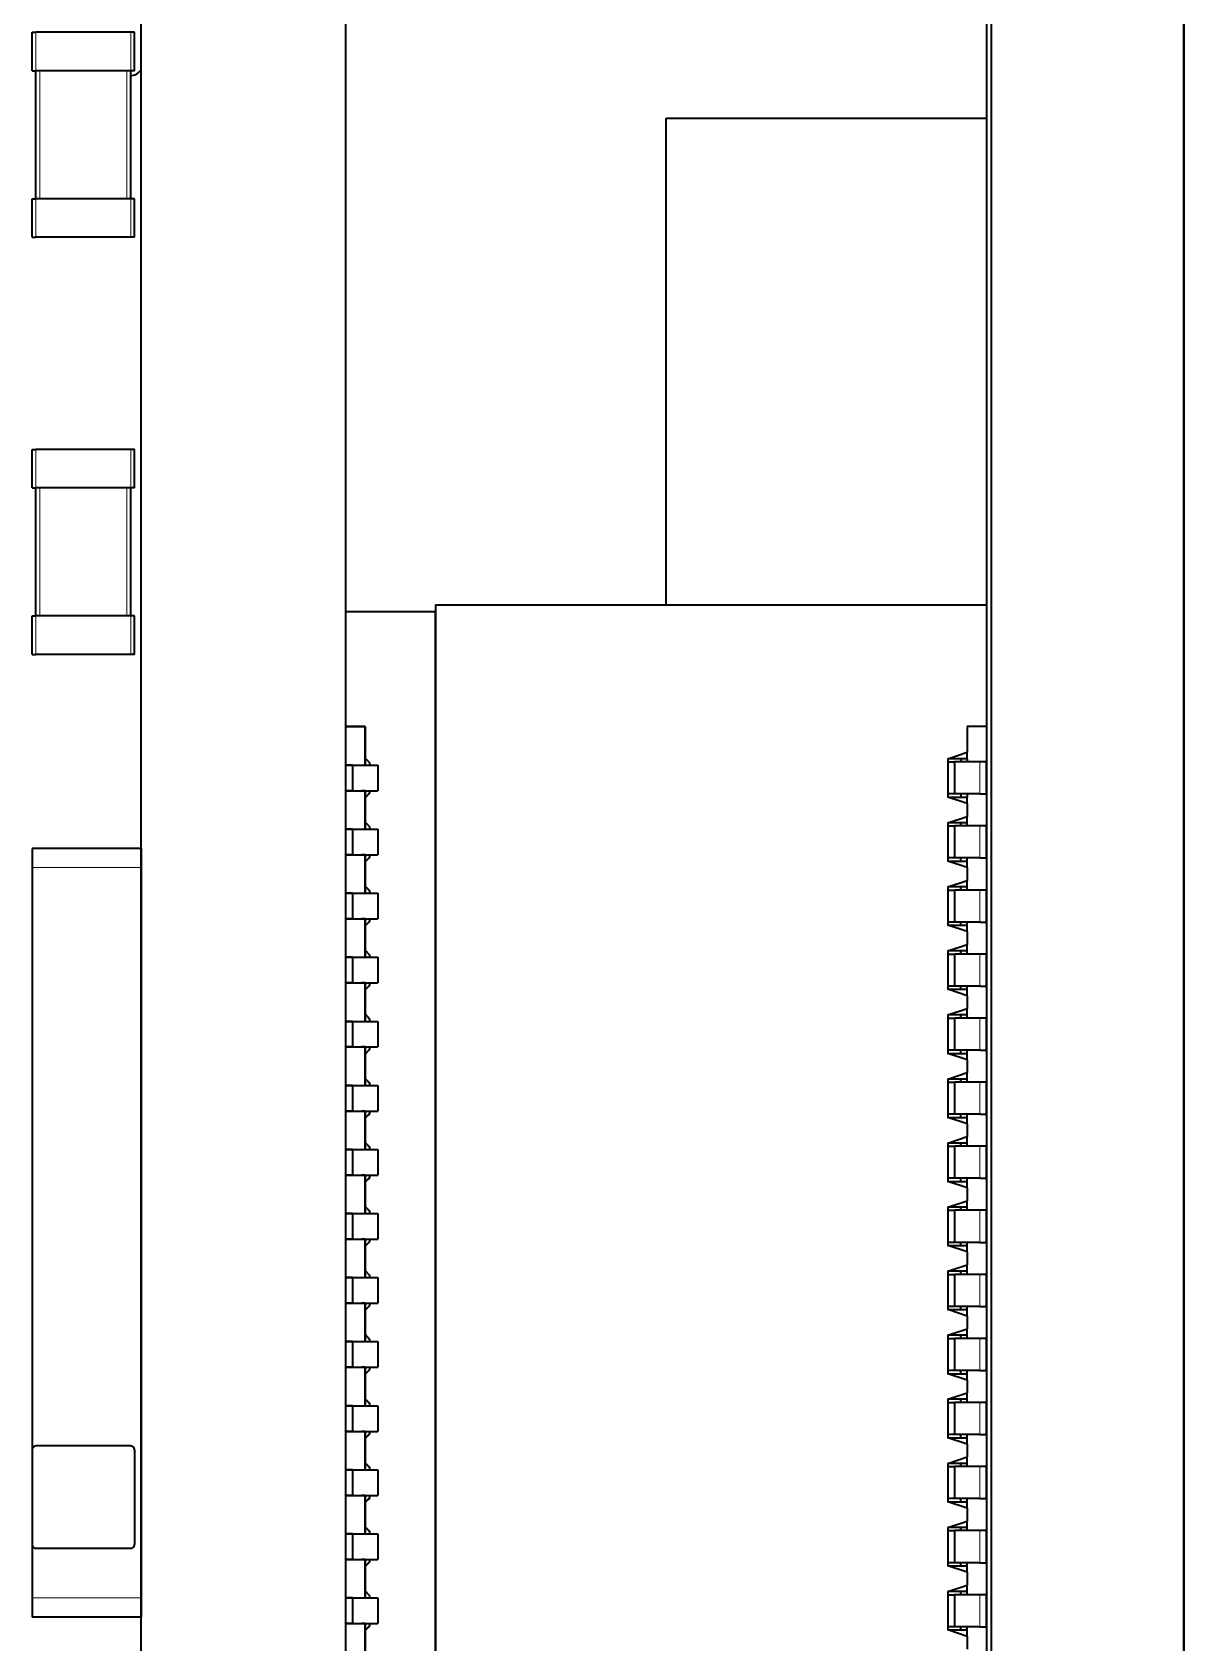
# Model space of a CAD drawing. Extents: x 370 to 946, y 143 to 764.
# Drawn here: x 582.49 to 591.48, y 189.01 to 201.58 of the extents above; entities that cross this region are included whole.
import ezdxf

# ---------------------------------------------------------------- set-up
doc = ezdxf.new("R2010")
doc.units = 0

msp = doc.modelspace()

# ---------------------------------------------------------------- linework, layer by layer
at = {"color": 7, "lineweight": 35}
for p, q in [((583.339, 177.014), (583.339, 206.014)), ((584.939, 177.014), (584.939, 206.014)), ((589.939, 206.014), (589.939, 177.014)), ((589.98, 177.014), (589.98, 206.014)), ((591.48, 206.014), (591.48, 177.014)), ((591.48, 177.014), (591.48, 206.014))]:
    msp.add_line(p, q, dxfattribs=at)
at = {"color": 7, "lineweight": 35, "ltscale": 0.000750732}
for p, q in [((582.489, 201.584), (582.519, 201.584)), ((582.489, 201.284), (582.519, 201.284)), ((582.489, 200.284), (582.519, 200.284)), ((582.489, 199.984), (582.519, 199.984)), ((582.489, 198.328), (582.519, 198.328)), ((582.489, 198.028), (582.519, 198.028)), ((582.489, 197.028), (582.519, 197.028)), ((582.489, 196.728), (582.519, 196.728))]:
    msp.add_line(p, q, dxfattribs=at)
at = {"color": 7, "lineweight": 35, "ltscale": 0.0075}
for p, q in [((582.489, 201.284), (582.489, 201.584)), ((583.289, 201.284), (583.289, 201.584)), ((582.489, 199.984), (582.489, 200.284)), ((583.289, 199.984), (583.289, 200.284)), ((582.489, 198.028), (582.489, 198.328)), ((583.289, 198.028), (583.289, 198.328)), ((582.489, 196.728), (582.489, 197.028)), ((583.289, 196.728), (583.289, 197.028)), ((589.639, 195.914), (589.639, 195.614)), ((589.639, 195.414), (589.639, 195.114)), ((589.639, 194.914), (589.639, 194.614)), ((589.639, 194.414), (589.639, 194.114)), ((589.639, 193.914), (589.639, 193.614)), ((589.639, 193.414), (589.639, 193.114)), ((589.639, 192.914), (589.639, 192.614)), ((589.639, 192.414), (589.639, 192.114)), ((589.639, 191.914), (589.639, 191.614)), ((589.639, 191.414), (589.639, 191.114)), ((589.639, 190.914), (589.639, 190.614)), ((589.639, 190.414), (589.639, 190.114)), ((589.639, 189.914), (589.639, 189.614)), ((589.639, 189.414), (589.639, 189.114))]:
    msp.add_line(p, q, dxfattribs=at)
at = {"color": 7, "lineweight": 13, "ltscale": 0.0075}
for p, q in [((582.519, 201.284), (582.519, 201.584)), ((583.259, 201.284), (583.259, 201.584)), ((582.519, 199.984), (582.519, 200.284)), ((583.259, 199.984), (583.259, 200.284)), ((582.519, 198.028), (582.519, 198.328)), ((583.259, 198.028), (583.259, 198.328)), ((582.519, 196.728), (582.519, 197.028)), ((583.259, 196.728), (583.259, 197.028))]:
    msp.add_line(p, q, dxfattribs=at)
at = {"color": 7, "lineweight": 35, "ltscale": 0.0185}
for p, q in [((583.259, 201.584), (582.519, 201.584)), ((583.259, 201.284), (582.519, 201.284)), ((583.259, 200.284), (582.519, 200.284)), ((583.259, 199.984), (582.519, 199.984)), ((583.259, 198.328), (582.519, 198.328)), ((583.259, 198.028), (582.519, 198.028)), ((583.259, 197.028), (582.519, 197.028)), ((583.259, 196.728), (582.519, 196.728)), ((582.489, 190.52), (582.489, 189.78)), ((583.259, 190.55), (582.519, 190.55)), ((583.289, 190.52), (583.289, 189.78)), ((583.259, 189.75), (582.519, 189.75))]:
    msp.add_line(p, q, dxfattribs=at)
at = {"color": 7, "lineweight": 35, "ltscale": 0.000749207}
for p, q in [((583.289, 201.584), (583.259, 201.584)), ((583.289, 201.284), (583.259, 201.284)), ((583.289, 200.284), (583.259, 200.284)), ((583.289, 199.984), (583.259, 199.984)), ((583.289, 198.328), (583.259, 198.328)), ((583.289, 198.028), (583.259, 198.028)), ((583.289, 197.028), (583.259, 197.028)), ((583.289, 196.728), (583.259, 196.728))]:
    msp.add_line(p, q, dxfattribs=at)
at = {"color": 7, "lineweight": 35, "ltscale": 0.025}
for p, q in [((582.519, 200.284), (582.519, 201.284)), ((583.259, 200.284), (583.259, 201.284)), ((582.519, 197.028), (582.519, 198.028)), ((583.259, 197.028), (583.259, 198.028))]:
    msp.add_line(p, q, dxfattribs=at)
at = {"color": 7, "lineweight": 13, "ltscale": 0.025}
for p, q in [((582.549, 200.284), (582.549, 201.284)), ((583.229, 200.284), (583.229, 201.284)), ((582.549, 197.028), (582.549, 198.028)), ((583.229, 197.028), (583.229, 198.028))]:
    msp.add_line(p, q, dxfattribs=at)
at = {"color": 7, "lineweight": 35, "ltscale": 0.095}
for p, q in [((587.439, 197.114), (587.439, 200.914)), ((589.939, 200.914), (589.939, 197.114))]:
    msp.add_line(p, q, dxfattribs=at)
at = {"color": 7, "lineweight": 35, "ltscale": 0.0625}
msp.add_line((587.439, 200.914), (589.939, 200.914), dxfattribs=at)
at = {"color": 7, "lineweight": 35, "ltscale": 0.1075}
msp.add_line((585.639, 197.114), (589.939, 197.114), dxfattribs=at)
at = {"color": 7, "lineweight": 35, "ltscale": 0.28}
msp.add_line((585.639, 197.114), (585.639, 185.914), dxfattribs=at)
at = {"color": 7, "lineweight": 35, "ltscale": 0.02375}
msp.add_line((589.939, 197.114), (589.939, 196.164), dxfattribs=at)
at = {"color": 7, "lineweight": 35, "ltscale": 0.0175}
msp.add_line((584.939, 197.064), (585.639, 197.064), dxfattribs=at)
msp.add_line((584.939, 197.064), (585.639, 197.064), dxfattribs=at)
at = {"color": 7, "lineweight": 35, "ltscale": 0.2775}
msp.add_line((585.639, 185.964), (585.639, 197.064), dxfattribs=at)
msp.add_line((585.639, 185.964), (585.639, 197.064), dxfattribs=at)
at = {"color": 7, "lineweight": 35, "ltscale": 0.003751}
for p, q in [((584.939, 196.164), (585.089, 196.164)), ((584.939, 196.164), (585.089, 196.164)), ((585.089, 196.164), (584.939, 196.164)), ((585.089, 196.164), (584.939, 196.164)), ((584.939, 196.164), (585.089, 196.164)), ((589.939, 196.164), (589.789, 196.164))]:
    msp.add_line(p, q, dxfattribs=at)
at = {"color": 7, "lineweight": 35, "ltscale": 0.006125}
for p, q in [((585.089, 196.164), (585.089, 195.919)), ((585.089, 196.164), (585.089, 195.919)), ((585.089, 195.919), (585.089, 196.164))]:
    msp.add_line(p, q, dxfattribs=at)
at = {"color": 7, "lineweight": 35, "ltscale": 0.0025}
for p, q in [((585.089, 196.064), (585.089, 196.164)), ((585.089, 196.164), (585.089, 196.064)), ((589.789, 195.564), (589.789, 195.464)), ((589.789, 195.064), (589.789, 194.964)), ((589.789, 194.564), (589.789, 194.464)), ((589.789, 194.064), (589.789, 193.964)), ((589.789, 193.564), (589.789, 193.464)), ((589.789, 193.064), (589.789, 192.964)), ((589.789, 192.564), (589.789, 192.464)), ((589.789, 192.064), (589.789, 191.964)), ((589.789, 191.564), (589.789, 191.464)), ((589.789, 191.064), (589.789, 190.964)), ((589.789, 190.564), (589.789, 190.464)), ((589.789, 190.064), (589.789, 189.964)), ((589.789, 189.564), (589.789, 189.464)), ((589.789, 189.064), (589.789, 188.964))]:
    msp.add_line(p, q, dxfattribs=at)
at = {"color": 7, "lineweight": 35, "ltscale": 0.005}
for p, q in [((589.789, 196.164), (589.789, 195.964)), ((584.989, 195.864), (585.189, 195.864)), ((584.989, 195.864), (584.989, 195.664)), ((584.989, 195.864), (585.189, 195.864)), ((584.989, 195.864), (584.989, 195.664)), ((585.189, 195.864), (585.189, 195.664)), ((585.189, 195.864), (585.189, 195.664)), ((589.889, 195.889), (589.689, 195.889)), ((584.989, 195.664), (585.189, 195.664)), ((584.989, 195.664), (585.189, 195.664)), ((589.889, 195.639), (589.689, 195.639)), ((584.989, 195.364), (585.189, 195.364)), ((584.989, 195.364), (584.989, 195.164)), ((584.989, 195.364), (584.989, 195.164)), ((584.989, 195.364), (585.189, 195.364)), ((585.189, 195.364), (585.189, 195.164)), ((585.189, 195.364), (585.189, 195.164)), ((589.889, 195.389), (589.689, 195.389)), ((584.989, 195.164), (585.189, 195.164)), ((584.989, 195.164), (585.189, 195.164)), ((589.889, 195.139), (589.689, 195.139)), ((584.989, 194.864), (585.189, 194.864)), ((584.989, 194.864), (584.989, 194.664)), ((584.989, 194.864), (585.189, 194.864)), ((584.989, 194.864), (584.989, 194.664)), ((585.189, 194.864), (585.189, 194.664)), ((585.189, 194.864), (585.189, 194.664)), ((589.889, 194.889), (589.689, 194.889)), ((584.989, 194.664), (585.189, 194.664)), ((584.989, 194.664), (585.189, 194.664)), ((589.889, 194.639), (589.689, 194.639)), ((584.989, 194.364), (584.989, 194.164)), ((584.989, 194.364), (585.189, 194.364)), ((584.989, 194.364), (584.989, 194.164)), ((584.989, 194.364), (585.189, 194.364)), ((585.189, 194.364), (585.189, 194.164)), ((585.189, 194.364), (585.189, 194.164)), ((589.889, 194.389), (589.689, 194.389)), ((584.989, 194.164), (585.189, 194.164)), ((584.989, 194.164), (585.189, 194.164)), ((589.889, 194.139), (589.689, 194.139)), ((584.989, 193.864), (585.189, 193.864)), ((584.989, 193.864), (584.989, 193.664)), ((584.989, 193.864), (585.189, 193.864)), ((584.989, 193.864), (584.989, 193.664)), ((585.189, 193.864), (585.189, 193.664)), ((585.189, 193.864), (585.189, 193.664)), ((589.889, 193.889), (589.689, 193.889)), ((584.989, 193.664), (585.189, 193.664)), ((584.989, 193.664), (585.189, 193.664)), ((589.889, 193.639), (589.689, 193.639)), ((584.989, 193.364), (585.189, 193.364)), ((584.989, 193.364), (584.989, 193.164)), ((584.989, 193.364), (585.189, 193.364)), ((584.989, 193.364), (584.989, 193.164)), ((585.189, 193.364), (585.189, 193.164)), ((585.189, 193.364), (585.189, 193.164)), ((589.889, 193.389), (589.689, 193.389)), ((584.989, 193.164), (585.189, 193.164)), ((584.989, 193.164), (585.189, 193.164)), ((589.889, 193.139), (589.689, 193.139)), ((584.989, 192.864), (585.189, 192.864)), ((584.989, 192.864), (584.989, 192.664)), ((584.989, 192.864), (585.189, 192.864)), ((584.989, 192.864), (584.989, 192.664)), ((585.189, 192.864), (585.189, 192.664)), ((585.189, 192.864), (585.189, 192.664)), ((589.889, 192.889), (589.689, 192.889)), ((584.989, 192.664), (585.189, 192.664)), ((584.989, 192.664), (585.189, 192.664)), ((589.889, 192.639), (589.689, 192.639)), ((584.989, 192.364), (585.189, 192.364)), ((584.989, 192.364), (584.989, 192.164)), ((584.989, 192.364), (585.189, 192.364)), ((584.989, 192.364), (584.989, 192.164)), ((585.189, 192.364), (585.189, 192.164)), ((585.189, 192.364), (585.189, 192.164)), ((589.889, 192.389), (589.689, 192.389)), ((584.989, 192.164), (585.189, 192.164)), ((584.989, 192.164), (585.189, 192.164)), ((589.889, 192.139), (589.689, 192.139)), ((584.989, 191.864), (585.189, 191.864)), ((584.989, 191.864), (584.989, 191.664)), ((584.989, 191.864), (584.989, 191.664)), ((584.989, 191.864), (585.189, 191.864)), ((585.189, 191.864), (585.189, 191.664)), ((585.189, 191.864), (585.189, 191.664)), ((589.889, 191.889), (589.689, 191.889)), ((584.989, 191.664), (585.189, 191.664)), ((584.989, 191.664), (585.189, 191.664)), ((589.889, 191.639), (589.689, 191.639)), ((584.989, 191.364), (585.189, 191.364)), ((584.989, 191.364), (584.989, 191.164)), ((584.989, 191.364), (584.989, 191.164)), ((584.989, 191.364), (585.189, 191.364)), ((585.189, 191.364), (585.189, 191.164)), ((585.189, 191.364), (585.189, 191.164)), ((589.889, 191.389), (589.689, 191.389)), ((584.989, 191.164), (585.189, 191.164)), ((584.989, 191.164), (585.189, 191.164)), ((589.889, 191.139), (589.689, 191.139)), ((584.989, 190.864), (585.189, 190.864)), ((584.989, 190.864), (584.989, 190.664)), ((584.989, 190.864), (585.189, 190.864)), ((584.989, 190.864), (584.989, 190.664)), ((585.189, 190.864), (585.189, 190.664)), ((585.189, 190.864), (585.189, 190.664)), ((589.889, 190.889), (589.689, 190.889)), ((584.989, 190.664), (585.189, 190.664)), ((584.989, 190.664), (585.189, 190.664)), ((589.889, 190.639), (589.689, 190.639)), ((584.989, 190.364), (584.989, 190.164)), ((584.989, 190.364), (584.989, 190.164)), ((584.989, 190.364), (585.189, 190.364)), ((584.989, 190.364), (585.189, 190.364)), ((585.189, 190.364), (585.189, 190.164)), ((585.189, 190.364), (585.189, 190.164)), ((589.889, 190.389), (589.689, 190.389)), ((584.989, 190.164), (585.189, 190.164)), ((584.989, 190.164), (585.189, 190.164)), ((589.889, 190.139), (589.689, 190.139)), ((584.989, 189.864), (584.989, 189.664)), ((584.989, 189.864), (585.189, 189.864)), ((584.989, 189.864), (584.989, 189.664)), ((584.989, 189.864), (585.189, 189.864)), ((585.189, 189.864), (585.189, 189.664)), ((585.189, 189.864), (585.189, 189.664)), ((589.889, 189.889), (589.689, 189.889)), ((584.989, 189.664), (585.189, 189.664)), ((584.989, 189.664), (585.189, 189.664)), ((589.889, 189.639), (589.689, 189.639)), ((584.989, 189.364), (584.989, 189.164)), ((584.989, 189.364), (585.189, 189.364)), ((584.989, 189.364), (584.989, 189.164)), ((584.989, 189.364), (585.189, 189.364)), ((585.189, 189.364), (585.189, 189.164)), ((585.189, 189.364), (585.189, 189.164)), ((589.889, 189.389), (589.689, 189.389)), ((584.989, 189.164), (585.189, 189.164)), ((584.989, 189.164), (585.189, 189.164)), ((589.889, 189.139), (589.689, 189.139))]:
    msp.add_line(p, q, dxfattribs=at)
at = {"color": 7, "lineweight": 35, "ltscale": 0.006875}
msp.add_line((589.939, 196.164), (589.939, 195.889), dxfattribs=at)
at = {"color": 7, "lineweight": 35, "ltscale": 0.00125}
for p, q in [((584.989, 195.864), (584.939, 195.864)), ((584.939, 195.864), (584.989, 195.864)), ((589.639, 195.889), (589.689, 195.889)), ((589.789, 195.914), (589.789, 195.964)), ((589.939, 195.889), (589.889, 195.889)), ((584.939, 195.664), (584.989, 195.664)), ((584.939, 195.664), (584.989, 195.664)), ((584.989, 195.664), (584.939, 195.664)), ((589.689, 195.639), (589.639, 195.639)), ((589.789, 195.564), (589.789, 195.614)), ((589.889, 195.639), (589.939, 195.639)), ((584.989, 195.364), (584.939, 195.364)), ((584.939, 195.364), (584.989, 195.364)), ((589.639, 195.389), (589.689, 195.389)), ((589.789, 195.414), (589.789, 195.464)), ((589.939, 195.389), (589.889, 195.389)), ((584.939, 195.164), (584.989, 195.164)), ((584.939, 195.164), (584.989, 195.164)), ((584.989, 195.164), (584.939, 195.164)), ((589.689, 195.139), (589.639, 195.139)), ((589.789, 195.064), (589.789, 195.114)), ((589.889, 195.139), (589.939, 195.139)), ((584.989, 194.864), (584.939, 194.864)), ((584.939, 194.864), (584.989, 194.864)), ((589.639, 194.889), (589.689, 194.889)), ((589.789, 194.914), (589.789, 194.964)), ((589.939, 194.889), (589.889, 194.889)), ((584.939, 194.664), (584.989, 194.664)), ((584.939, 194.664), (584.989, 194.664)), ((584.989, 194.664), (584.939, 194.664)), ((589.689, 194.639), (589.639, 194.639)), ((589.789, 194.564), (589.789, 194.614)), ((589.889, 194.639), (589.939, 194.639)), ((584.939, 194.364), (584.989, 194.364)), ((584.989, 194.364), (584.939, 194.364)), ((589.639, 194.389), (589.689, 194.389)), ((589.789, 194.414), (589.789, 194.464)), ((589.939, 194.389), (589.889, 194.389)), ((584.939, 194.164), (584.989, 194.164)), ((584.989, 194.164), (584.939, 194.164)), ((584.939, 194.164), (584.989, 194.164)), ((589.689, 194.139), (589.639, 194.139)), ((589.789, 194.064), (589.789, 194.114)), ((589.889, 194.139), (589.939, 194.139)), ((584.989, 193.864), (584.939, 193.864)), ((584.939, 193.864), (584.989, 193.864)), ((589.639, 193.889), (589.689, 193.889)), ((589.789, 193.914), (589.789, 193.964)), ((589.939, 193.889), (589.889, 193.889)), ((584.989, 193.664), (584.939, 193.664)), ((584.939, 193.664), (584.989, 193.664)), ((584.939, 193.664), (584.989, 193.664)), ((589.689, 193.639), (589.639, 193.639)), ((589.789, 193.564), (589.789, 193.614)), ((589.889, 193.639), (589.939, 193.639)), ((589.789, 193.414), (589.789, 193.464)), ((584.989, 193.364), (584.939, 193.364)), ((584.939, 193.364), (584.989, 193.364)), ((589.639, 193.389), (589.689, 193.389)), ((589.939, 193.389), (589.889, 193.389)), ((584.989, 193.164), (584.939, 193.164)), ((584.939, 193.164), (584.989, 193.164)), ((584.939, 193.164), (584.989, 193.164)), ((589.689, 193.139), (589.639, 193.139)), ((589.789, 193.064), (589.789, 193.114)), ((589.889, 193.139), (589.939, 193.139)), ((589.789, 192.914), (589.789, 192.964)), ((584.989, 192.864), (584.939, 192.864)), ((584.939, 192.864), (584.989, 192.864)), ((589.639, 192.889), (589.689, 192.889)), ((589.939, 192.889), (589.889, 192.889)), ((584.989, 192.664), (584.939, 192.664)), ((584.939, 192.664), (584.989, 192.664)), ((584.939, 192.664), (584.989, 192.664)), ((589.689, 192.639), (589.639, 192.639)), ((589.789, 192.564), (589.789, 192.614)), ((589.889, 192.639), (589.939, 192.639)), ((589.789, 192.414), (589.789, 192.464)), ((584.989, 192.364), (584.939, 192.364)), ((584.939, 192.364), (584.989, 192.364)), ((589.639, 192.389), (589.689, 192.389)), ((589.939, 192.389), (589.889, 192.389)), ((584.989, 192.164), (584.939, 192.164)), ((584.939, 192.164), (584.989, 192.164)), ((584.939, 192.164), (584.989, 192.164)), ((589.689, 192.139), (589.639, 192.139)), ((589.789, 192.064), (589.789, 192.114)), ((589.889, 192.139), (589.939, 192.139)), ((589.789, 191.914), (589.789, 191.964)), ((584.989, 191.864), (584.939, 191.864)), ((584.939, 191.864), (584.989, 191.864)), ((589.639, 191.889), (589.689, 191.889)), ((589.939, 191.889), (589.889, 191.889)), ((584.939, 191.664), (584.989, 191.664)), ((584.939, 191.664), (584.989, 191.664)), ((584.989, 191.664), (584.939, 191.664)), ((589.689, 191.639), (589.639, 191.639)), ((589.789, 191.564), (589.789, 191.614)), ((589.889, 191.639), (589.939, 191.639)), ((589.789, 191.414), (589.789, 191.464)), ((584.989, 191.364), (584.939, 191.364)), ((584.939, 191.364), (584.989, 191.364)), ((589.639, 191.389), (589.689, 191.389)), ((589.939, 191.389), (589.889, 191.389)), ((584.939, 191.164), (584.989, 191.164)), ((584.939, 191.164), (584.989, 191.164)), ((584.989, 191.164), (584.939, 191.164)), ((589.689, 191.139), (589.639, 191.139)), ((589.789, 191.064), (589.789, 191.114)), ((589.889, 191.139), (589.939, 191.139)), ((589.789, 190.914), (589.789, 190.964)), ((584.989, 190.864), (584.939, 190.864)), ((584.939, 190.864), (584.989, 190.864)), ((589.639, 190.889), (589.689, 190.889)), ((589.939, 190.889), (589.889, 190.889)), ((584.939, 190.664), (584.989, 190.664)), ((584.989, 190.664), (584.939, 190.664)), ((584.939, 190.664), (584.989, 190.664)), ((589.689, 190.639), (589.639, 190.639)), ((589.789, 190.564), (589.789, 190.614)), ((589.889, 190.639), (589.939, 190.639)), ((589.789, 190.414), (589.789, 190.464)), ((584.939, 190.364), (584.989, 190.364)), ((584.989, 190.364), (584.939, 190.364)), ((589.639, 190.389), (589.689, 190.389)), ((589.939, 190.389), (589.889, 190.389)), ((584.989, 190.164), (584.939, 190.164)), ((584.939, 190.164), (584.989, 190.164)), ((584.939, 190.164), (584.989, 190.164)), ((589.689, 190.139), (589.639, 190.139)), ((589.789, 190.064), (589.789, 190.114)), ((589.889, 190.139), (589.939, 190.139)), ((589.789, 189.914), (589.789, 189.964)), ((584.939, 189.864), (584.989, 189.864)), ((584.989, 189.864), (584.939, 189.864)), ((589.639, 189.889), (589.689, 189.889)), ((589.939, 189.889), (589.889, 189.889)), ((584.939, 189.664), (584.989, 189.664)), ((584.939, 189.664), (584.989, 189.664)), ((584.989, 189.664), (584.939, 189.664)), ((589.689, 189.639), (589.639, 189.639)), ((589.789, 189.564), (589.789, 189.614)), ((589.889, 189.639), (589.939, 189.639)), ((589.789, 189.414), (589.789, 189.464)), ((584.939, 189.364), (584.989, 189.364)), ((584.989, 189.364), (584.939, 189.364)), ((589.639, 189.389), (589.689, 189.389)), ((589.939, 189.389), (589.889, 189.389)), ((584.939, 189.164), (584.989, 189.164)), ((584.939, 189.164), (584.989, 189.164)), ((584.989, 189.164), (584.939, 189.164)), ((589.689, 189.139), (589.639, 189.139)), ((589.789, 189.064), (589.789, 189.114)), ((589.889, 189.139), (589.939, 189.139))]:
    msp.add_line(p, q, dxfattribs=at)
at = {"color": 7, "lineweight": 35, "ltscale": 0.001237}
for p, q in [((585.124, 195.884), (585.089, 195.919)), ((585.124, 195.884), (585.089, 195.919)), ((585.124, 195.884), (585.089, 195.919)), ((585.089, 195.609), (585.124, 195.644)), ((585.089, 195.609), (585.124, 195.644)), ((585.124, 195.384), (585.089, 195.419)), ((585.124, 195.384), (585.089, 195.419)), ((585.124, 195.384), (585.089, 195.419)), ((585.089, 195.109), (585.124, 195.144)), ((585.089, 195.109), (585.124, 195.144)), ((585.124, 194.884), (585.089, 194.919)), ((585.124, 194.884), (585.089, 194.919)), ((585.089, 194.919), (585.124, 194.884)), ((585.089, 194.609), (585.124, 194.644)), ((585.089, 194.609), (585.124, 194.644)), ((585.124, 194.384), (585.089, 194.419)), ((585.089, 194.419), (585.124, 194.384)), ((585.124, 194.384), (585.089, 194.419)), ((585.089, 194.109), (585.124, 194.144)), ((585.089, 194.109), (585.124, 194.144)), ((585.124, 193.884), (585.089, 193.919)), ((585.089, 193.919), (585.124, 193.884)), ((585.124, 193.884), (585.089, 193.919)), ((585.089, 193.609), (585.124, 193.644)), ((585.089, 193.609), (585.124, 193.644)), ((585.124, 193.384), (585.089, 193.419)), ((585.089, 193.419), (585.124, 193.384)), ((585.124, 193.384), (585.089, 193.419)), ((585.089, 193.109), (585.124, 193.144)), ((585.089, 193.109), (585.124, 193.144)), ((585.124, 192.884), (585.089, 192.919)), ((585.089, 192.919), (585.124, 192.884)), ((585.124, 192.884), (585.089, 192.919)), ((585.089, 192.609), (585.124, 192.644)), ((585.089, 192.609), (585.124, 192.644)), ((585.124, 192.384), (585.089, 192.419)), ((585.089, 192.419), (585.124, 192.384)), ((585.124, 192.384), (585.089, 192.419)), ((585.089, 192.109), (585.124, 192.144)), ((585.089, 192.109), (585.124, 192.144)), ((585.124, 191.884), (585.089, 191.919)), ((585.089, 191.919), (585.124, 191.884)), ((585.124, 191.884), (585.089, 191.919)), ((585.089, 191.609), (585.124, 191.644)), ((585.089, 191.609), (585.124, 191.644)), ((585.124, 191.384), (585.089, 191.419)), ((585.089, 191.419), (585.124, 191.384)), ((585.124, 191.384), (585.089, 191.419)), ((585.089, 191.109), (585.124, 191.144)), ((585.089, 191.109), (585.124, 191.144)), ((585.124, 190.884), (585.089, 190.919)), ((585.089, 190.919), (585.124, 190.884)), ((585.124, 190.884), (585.089, 190.919)), ((585.089, 190.609), (585.124, 190.644)), ((585.089, 190.609), (585.124, 190.644)), ((585.089, 190.419), (585.124, 190.384)), ((585.124, 190.384), (585.089, 190.419)), ((585.124, 190.384), (585.089, 190.419)), ((585.089, 190.109), (585.124, 190.144)), ((585.089, 190.109), (585.124, 190.144)), ((585.124, 189.884), (585.089, 189.919)), ((585.089, 189.919), (585.124, 189.884)), ((585.124, 189.884), (585.089, 189.919)), ((585.089, 189.609), (585.124, 189.644)), ((585.089, 189.609), (585.124, 189.644)), ((585.124, 189.384), (585.089, 189.419)), ((585.124, 189.384), (585.089, 189.419)), ((585.124, 189.384), (585.089, 189.419)), ((585.089, 189.109), (585.124, 189.144)), ((585.089, 189.109), (585.124, 189.144))]:
    msp.add_line(p, q, dxfattribs=at)
at = {"color": 7, "lineweight": 35, "ltscale": 0.001375}
for p, q in [((585.089, 195.919), (585.089, 195.864)), ((585.089, 195.919), (585.089, 195.864)), ((585.089, 195.864), (585.089, 195.919)), ((585.089, 195.664), (585.089, 195.609)), ((585.089, 195.664), (585.089, 195.609)), ((585.089, 195.419), (585.089, 195.364)), ((585.089, 195.419), (585.089, 195.364)), ((585.089, 195.364), (585.089, 195.419)), ((585.089, 195.164), (585.089, 195.109)), ((585.089, 195.164), (585.089, 195.109)), ((585.089, 194.919), (585.089, 194.864)), ((585.089, 194.919), (585.089, 194.864)), ((585.089, 194.864), (585.089, 194.919)), ((585.089, 194.664), (585.089, 194.609)), ((585.089, 194.664), (585.089, 194.609)), ((585.089, 194.419), (585.089, 194.364)), ((585.089, 194.364), (585.089, 194.419)), ((585.089, 194.419), (585.089, 194.364)), ((585.089, 194.164), (585.089, 194.109)), ((585.089, 194.164), (585.089, 194.109)), ((585.089, 193.919), (585.089, 193.864)), ((585.089, 193.864), (585.089, 193.919)), ((585.089, 193.919), (585.089, 193.864)), ((585.089, 193.664), (585.089, 193.609)), ((585.089, 193.664), (585.089, 193.609)), ((585.089, 193.419), (585.089, 193.364)), ((585.089, 193.364), (585.089, 193.419)), ((585.089, 193.419), (585.089, 193.364)), ((585.089, 193.164), (585.089, 193.109)), ((585.089, 193.164), (585.089, 193.109)), ((585.089, 192.919), (585.089, 192.864)), ((585.089, 192.864), (585.089, 192.919)), ((585.089, 192.919), (585.089, 192.864)), ((585.089, 192.664), (585.089, 192.609)), ((585.089, 192.664), (585.089, 192.609)), ((585.089, 192.419), (585.089, 192.364)), ((585.089, 192.364), (585.089, 192.419)), ((585.089, 192.419), (585.089, 192.364)), ((585.089, 192.164), (585.089, 192.109)), ((585.089, 192.164), (585.089, 192.109)), ((585.089, 191.919), (585.089, 191.864)), ((585.089, 191.864), (585.089, 191.919)), ((585.089, 191.919), (585.089, 191.864)), ((585.089, 191.664), (585.089, 191.609)), ((585.089, 191.664), (585.089, 191.609)), ((585.089, 191.419), (585.089, 191.364)), ((585.089, 191.364), (585.089, 191.419)), ((585.089, 191.419), (585.089, 191.364)), ((585.089, 191.164), (585.089, 191.109)), ((585.089, 191.164), (585.089, 191.109)), ((585.089, 190.919), (585.089, 190.864)), ((585.089, 190.864), (585.089, 190.919)), ((585.089, 190.919), (585.089, 190.864)), ((585.089, 190.664), (585.089, 190.609)), ((585.089, 190.664), (585.089, 190.609)), ((585.089, 190.419), (585.089, 190.364)), ((585.089, 190.364), (585.089, 190.419)), ((585.089, 190.419), (585.089, 190.364)), ((585.089, 190.164), (585.089, 190.109)), ((585.089, 190.164), (585.089, 190.109)), ((585.089, 189.864), (585.089, 189.919)), ((585.089, 189.919), (585.089, 189.864)), ((585.089, 189.919), (585.089, 189.864)), ((585.089, 189.664), (585.089, 189.609)), ((585.089, 189.664), (585.089, 189.609)), ((585.089, 189.364), (585.089, 189.419)), ((585.089, 189.419), (585.089, 189.364)), ((585.089, 189.419), (585.089, 189.364)), ((585.089, 189.164), (585.089, 189.109)), ((585.089, 189.164), (585.089, 189.109))]:
    msp.add_line(p, q, dxfattribs=at)
at = {"color": 7, "lineweight": 35, "ltscale": 0.000500107}
for p, q in [((585.124, 195.884), (585.124, 195.864)), ((585.124, 195.884), (585.124, 195.864)), ((585.124, 195.884), (585.124, 195.864)), ((585.124, 195.664), (585.124, 195.644)), ((585.124, 195.664), (585.124, 195.644)), ((585.124, 195.664), (585.124, 195.644)), ((585.124, 195.384), (585.124, 195.364)), ((585.124, 195.384), (585.124, 195.364)), ((585.124, 195.384), (585.124, 195.364)), ((585.124, 195.164), (585.124, 195.144)), ((585.124, 195.164), (585.124, 195.144)), ((585.124, 195.164), (585.124, 195.144)), ((585.124, 194.884), (585.124, 194.864)), ((585.124, 194.884), (585.124, 194.864)), ((585.124, 194.884), (585.124, 194.864)), ((585.124, 194.664), (585.124, 194.644)), ((585.124, 194.664), (585.124, 194.644)), ((585.124, 194.664), (585.124, 194.644)), ((585.124, 194.384), (585.124, 194.364)), ((585.124, 194.384), (585.124, 194.364)), ((585.124, 194.384), (585.124, 194.364)), ((585.124, 194.164), (585.124, 194.144)), ((585.124, 194.164), (585.124, 194.144)), ((585.124, 194.164), (585.124, 194.144)), ((585.124, 193.884), (585.124, 193.864)), ((585.124, 193.884), (585.124, 193.864)), ((585.124, 193.884), (585.124, 193.864)), ((585.124, 193.664), (585.124, 193.644)), ((585.124, 193.664), (585.124, 193.644)), ((585.124, 193.664), (585.124, 193.644)), ((585.124, 193.384), (585.124, 193.364)), ((585.124, 193.384), (585.124, 193.364)), ((585.124, 193.384), (585.124, 193.364)), ((585.124, 193.164), (585.124, 193.144)), ((585.124, 193.164), (585.124, 193.144)), ((585.124, 193.164), (585.124, 193.144)), ((585.124, 192.884), (585.124, 192.864)), ((585.124, 192.884), (585.124, 192.864)), ((585.124, 192.884), (585.124, 192.864)), ((585.124, 192.664), (585.124, 192.644)), ((585.124, 192.664), (585.124, 192.644)), ((585.124, 192.664), (585.124, 192.644)), ((585.124, 192.384), (585.124, 192.364)), ((585.124, 192.384), (585.124, 192.364)), ((585.124, 192.384), (585.124, 192.364)), ((585.124, 192.164), (585.124, 192.144)), ((585.124, 192.164), (585.124, 192.144)), ((585.124, 192.164), (585.124, 192.144)), ((585.124, 191.884), (585.124, 191.864)), ((585.124, 191.884), (585.124, 191.864)), ((585.124, 191.884), (585.124, 191.864)), ((585.124, 191.664), (585.124, 191.644)), ((585.124, 191.664), (585.124, 191.644)), ((585.124, 191.664), (585.124, 191.644)), ((585.124, 191.384), (585.124, 191.364)), ((585.124, 191.384), (585.124, 191.364)), ((585.124, 191.384), (585.124, 191.364)), ((585.124, 191.164), (585.124, 191.144)), ((585.124, 191.164), (585.124, 191.144)), ((585.124, 191.164), (585.124, 191.144)), ((585.124, 190.884), (585.124, 190.864)), ((585.124, 190.884), (585.124, 190.864)), ((585.124, 190.884), (585.124, 190.864)), ((585.124, 190.664), (585.124, 190.644)), ((585.124, 190.664), (585.124, 190.644)), ((585.124, 190.664), (585.124, 190.644)), ((585.124, 190.384), (585.124, 190.364)), ((585.124, 190.384), (585.124, 190.364)), ((585.124, 190.384), (585.124, 190.364)), ((585.124, 190.164), (585.124, 190.144)), ((585.124, 190.164), (585.124, 190.144)), ((585.124, 190.164), (585.124, 190.144)), ((585.124, 189.884), (585.124, 189.864)), ((585.124, 189.884), (585.124, 189.864)), ((585.124, 189.884), (585.124, 189.864)), ((585.124, 189.664), (585.124, 189.644)), ((585.124, 189.664), (585.124, 189.644)), ((585.124, 189.664), (585.124, 189.644)), ((585.124, 189.384), (585.124, 189.364)), ((585.124, 189.384), (585.124, 189.364)), ((585.124, 189.384), (585.124, 189.364)), ((585.124, 189.164), (585.124, 189.144)), ((585.124, 189.164), (585.124, 189.144)), ((585.124, 189.164), (585.124, 189.144))]:
    msp.add_line(p, q, dxfattribs=at)
at = {"color": 7, "lineweight": 35, "ltscale": 0.003952}
for p, q in [((589.639, 195.914), (589.789, 195.964)), ((589.789, 195.564), (589.639, 195.614)), ((589.639, 195.414), (589.789, 195.464)), ((589.789, 195.064), (589.639, 195.114)), ((589.639, 194.914), (589.789, 194.964)), ((589.789, 194.564), (589.639, 194.614)), ((589.639, 194.414), (589.789, 194.464)), ((589.789, 194.064), (589.639, 194.114)), ((589.639, 193.914), (589.789, 193.964)), ((589.789, 193.564), (589.639, 193.614)), ((589.639, 193.414), (589.789, 193.464)), ((589.789, 193.064), (589.639, 193.114)), ((589.639, 192.914), (589.789, 192.964)), ((589.789, 192.564), (589.639, 192.614)), ((589.639, 192.414), (589.789, 192.464)), ((589.789, 192.064), (589.639, 192.114)), ((589.639, 191.914), (589.789, 191.964)), ((589.789, 191.564), (589.639, 191.614)), ((589.639, 191.414), (589.789, 191.464)), ((589.789, 191.064), (589.639, 191.114)), ((589.639, 190.914), (589.789, 190.964)), ((589.789, 190.564), (589.639, 190.614)), ((589.639, 190.414), (589.789, 190.464)), ((589.789, 190.064), (589.639, 190.114)), ((589.639, 189.914), (589.789, 189.964)), ((589.789, 189.564), (589.639, 189.614)), ((589.639, 189.414), (589.789, 189.464)), ((589.789, 189.064), (589.639, 189.114))]:
    msp.add_line(p, q, dxfattribs=at)
at = {"color": 7, "lineweight": 35, "ltscale": 0.003749}
for p, q in [((589.789, 195.914), (589.639, 195.914)), ((589.639, 195.614), (589.789, 195.614)), ((589.789, 195.414), (589.639, 195.414)), ((589.639, 195.114), (589.789, 195.114)), ((589.789, 194.914), (589.639, 194.914)), ((589.639, 194.614), (589.789, 194.614)), ((589.789, 194.414), (589.639, 194.414)), ((589.639, 194.114), (589.789, 194.114)), ((589.789, 193.914), (589.639, 193.914)), ((589.639, 193.614), (589.789, 193.614)), ((589.789, 193.414), (589.639, 193.414)), ((589.639, 193.114), (589.789, 193.114)), ((589.789, 192.914), (589.639, 192.914)), ((589.639, 192.614), (589.789, 192.614)), ((589.789, 192.414), (589.639, 192.414)), ((589.639, 192.114), (589.789, 192.114)), ((589.789, 191.914), (589.639, 191.914)), ((589.639, 191.614), (589.789, 191.614)), ((589.789, 191.414), (589.639, 191.414)), ((589.639, 191.114), (589.789, 191.114)), ((589.789, 190.914), (589.639, 190.914)), ((589.639, 190.614), (589.789, 190.614)), ((589.789, 190.414), (589.639, 190.414)), ((589.639, 190.114), (589.789, 190.114)), ((589.789, 189.914), (589.639, 189.914)), ((589.639, 189.614), (589.789, 189.614)), ((589.789, 189.414), (589.639, 189.414)), ((589.639, 189.114), (589.789, 189.114))]:
    msp.add_line(p, q, dxfattribs=at)
at = {"color": 7, "lineweight": 35, "ltscale": 0.00625}
for p, q in [((589.689, 195.889), (589.689, 195.639)), ((589.939, 195.639), (589.939, 195.889)), ((589.939, 195.639), (589.939, 195.389)), ((589.689, 195.389), (589.689, 195.139)), ((589.939, 195.139), (589.939, 195.389)), ((589.939, 195.139), (589.939, 194.889)), ((589.689, 194.889), (589.689, 194.639)), ((589.939, 194.639), (589.939, 194.889)), ((589.939, 194.639), (589.939, 194.389)), ((589.689, 194.389), (589.689, 194.139)), ((589.939, 194.139), (589.939, 194.389)), ((589.939, 194.139), (589.939, 193.889)), ((589.689, 193.889), (589.689, 193.639)), ((589.939, 193.639), (589.939, 193.889)), ((589.939, 193.639), (589.939, 193.389)), ((589.689, 193.389), (589.689, 193.139)), ((589.939, 193.139), (589.939, 193.389)), ((589.939, 193.139), (589.939, 192.889)), ((589.689, 192.889), (589.689, 192.639)), ((589.939, 192.639), (589.939, 192.889)), ((589.939, 192.639), (589.939, 192.389)), ((589.689, 192.389), (589.689, 192.139)), ((589.939, 192.139), (589.939, 192.389)), ((589.939, 192.139), (589.939, 191.889)), ((589.689, 191.889), (589.689, 191.639)), ((589.939, 191.639), (589.939, 191.889)), ((589.939, 191.639), (589.939, 191.389)), ((589.689, 191.389), (589.689, 191.139)), ((589.939, 191.139), (589.939, 191.389)), ((589.939, 191.139), (589.939, 190.889)), ((589.689, 190.889), (589.689, 190.639)), ((589.939, 190.639), (589.939, 190.889)), ((589.939, 190.639), (589.939, 190.389)), ((589.689, 190.389), (589.689, 190.139)), ((589.939, 190.139), (589.939, 190.389)), ((589.939, 190.139), (589.939, 189.889)), ((589.689, 189.889), (589.689, 189.639)), ((589.939, 189.639), (589.939, 189.889)), ((589.939, 189.639), (589.939, 189.389)), ((589.689, 189.389), (589.689, 189.139)), ((589.939, 189.139), (589.939, 189.389)), ((589.939, 189.139), (589.939, 188.889))]:
    msp.add_line(p, q, dxfattribs=at)
at = {"color": 7, "lineweight": 35, "ltscale": 0.000624847}
for p, q in [((589.739, 195.914), (589.739, 195.889)), ((589.789, 195.914), (589.789, 195.889)), ((589.739, 195.389), (589.739, 195.414)), ((589.789, 195.389), (589.789, 195.414)), ((589.739, 194.889), (589.739, 194.914)), ((589.789, 194.889), (589.789, 194.914)), ((589.739, 194.389), (589.739, 194.414)), ((589.789, 194.389), (589.789, 194.414)), ((589.739, 193.889), (589.739, 193.914)), ((589.789, 193.889), (589.789, 193.914)), ((589.739, 193.389), (589.739, 193.414)), ((589.789, 193.389), (589.789, 193.414)), ((589.739, 192.889), (589.739, 192.914)), ((589.789, 192.889), (589.789, 192.914)), ((589.739, 192.389), (589.739, 192.414)), ((589.789, 192.389), (589.789, 192.414)), ((589.739, 191.889), (589.739, 191.914)), ((589.789, 191.889), (589.789, 191.914)), ((589.739, 191.389), (589.739, 191.414)), ((589.789, 191.389), (589.789, 191.414)), ((589.739, 190.889), (589.739, 190.914)), ((589.789, 190.889), (589.789, 190.914)), ((589.739, 190.389), (589.739, 190.414)), ((589.789, 190.389), (589.789, 190.414)), ((589.739, 189.889), (589.739, 189.914)), ((589.789, 189.889), (589.789, 189.914)), ((589.739, 189.389), (589.739, 189.414)), ((589.789, 189.389), (589.789, 189.414))]:
    msp.add_line(p, q, dxfattribs=at)
at = {"color": 7, "lineweight": 13, "ltscale": 0.00625}
for p, q in [((589.889, 195.889), (589.889, 195.639)), ((589.889, 195.389), (589.889, 195.139)), ((589.889, 194.889), (589.889, 194.639)), ((589.889, 194.389), (589.889, 194.139)), ((589.889, 193.889), (589.889, 193.639)), ((589.889, 193.389), (589.889, 193.139)), ((589.889, 192.889), (589.889, 192.639)), ((589.889, 192.389), (589.889, 192.139)), ((589.889, 191.889), (589.889, 191.639)), ((589.889, 191.389), (589.889, 191.139)), ((589.889, 190.889), (589.889, 190.639)), ((589.889, 190.389), (589.889, 190.139)), ((589.889, 189.889), (589.889, 189.639)), ((589.889, 189.389), (589.889, 189.139))]:
    msp.add_line(p, q, dxfattribs=at)
at = {"color": 7, "lineweight": 35, "ltscale": 0.003038}
for p, q in [((584.939, 195.664), (585.061, 195.664)), ((584.939, 195.664), (585.061, 195.664)), ((584.939, 195.164), (585.061, 195.164)), ((584.939, 195.164), (585.061, 195.164)), ((584.939, 194.664), (585.061, 194.664)), ((584.939, 194.664), (585.061, 194.664)), ((584.939, 194.164), (585.061, 194.164)), ((584.939, 194.164), (585.061, 194.164)), ((584.939, 193.664), (585.061, 193.664)), ((584.939, 193.664), (585.061, 193.664)), ((584.939, 193.164), (585.061, 193.164)), ((584.939, 193.164), (585.061, 193.164)), ((584.939, 192.664), (585.061, 192.664)), ((584.939, 192.664), (585.061, 192.664)), ((584.939, 192.164), (585.061, 192.164)), ((584.939, 192.164), (585.061, 192.164)), ((584.939, 191.664), (585.061, 191.664)), ((584.939, 191.664), (585.061, 191.664)), ((584.939, 191.164), (585.061, 191.164)), ((584.939, 191.164), (585.061, 191.164)), ((584.939, 190.664), (585.061, 190.664)), ((584.939, 190.664), (585.061, 190.664)), ((584.939, 190.164), (585.061, 190.164)), ((584.939, 190.164), (585.061, 190.164)), ((584.939, 189.664), (585.061, 189.664)), ((584.939, 189.664), (585.061, 189.664)), ((584.939, 189.164), (585.061, 189.164)), ((584.939, 189.164), (585.061, 189.164))]:
    msp.add_line(p, q, dxfattribs=at)
at = {"color": 7, "lineweight": 35, "ltscale": 0.002504}
for p, q in [((584.989, 195.664), (585.09, 195.664)), ((584.989, 189.664), (585.09, 189.664)), ((584.989, 189.164), (585.09, 189.164))]:
    msp.add_line(p, q, dxfattribs=at)
at = {"color": 7, "lineweight": 35, "ltscale": 0.000712585}
for p, q in [((585.089, 195.664), (585.061, 195.664)), ((585.061, 195.664), (585.089, 195.664)), ((585.089, 195.164), (585.061, 195.164)), ((585.061, 195.164), (585.089, 195.164)), ((585.089, 194.664), (585.061, 194.664)), ((585.061, 194.664), (585.089, 194.664)), ((585.089, 194.164), (585.061, 194.164)), ((585.061, 194.164), (585.089, 194.164)), ((585.061, 193.664), (585.089, 193.664)), ((585.089, 193.664), (585.061, 193.664)), ((585.061, 193.164), (585.089, 193.164)), ((585.089, 193.164), (585.061, 193.164)), ((585.061, 192.664), (585.089, 192.664)), ((585.089, 192.664), (585.061, 192.664)), ((585.061, 192.164), (585.089, 192.164)), ((585.089, 192.164), (585.061, 192.164)), ((585.089, 191.664), (585.061, 191.664)), ((585.061, 191.664), (585.089, 191.664)), ((585.089, 191.164), (585.061, 191.164)), ((585.061, 191.164), (585.089, 191.164)), ((585.089, 190.664), (585.061, 190.664)), ((585.061, 190.664), (585.089, 190.664)), ((585.061, 190.164), (585.089, 190.164)), ((585.089, 190.164), (585.061, 190.164)), ((585.089, 189.664), (585.061, 189.664)), ((585.061, 189.664), (585.089, 189.664)), ((585.089, 189.164), (585.061, 189.164)), ((585.061, 189.164), (585.089, 189.164))]:
    msp.add_line(p, q, dxfattribs=at)
at = {"color": 7, "lineweight": 35, "ltscale": 0.000874399}
for p, q in [((585.089, 195.664), (585.124, 195.663)), ((585.089, 189.664), (585.124, 189.663)), ((585.089, 189.164), (585.124, 189.163))]:
    msp.add_line(p, q, dxfattribs=at)
at = {"color": 7, "lineweight": 35, "ltscale": 0.001376}
for p, q in [((585.089, 195.609), (585.089, 195.664)), ((585.089, 195.109), (585.089, 195.164)), ((585.089, 194.609), (585.089, 194.664)), ((585.089, 194.109), (585.089, 194.164)), ((585.089, 193.609), (585.089, 193.664)), ((585.089, 193.109), (585.089, 193.164)), ((585.089, 192.609), (585.089, 192.664)), ((585.089, 192.109), (585.089, 192.164)), ((585.089, 191.609), (585.089, 191.664)), ((585.089, 191.109), (585.089, 191.164)), ((585.089, 190.609), (585.089, 190.664)), ((585.089, 190.109), (585.089, 190.164)), ((585.089, 189.609), (585.089, 189.664)), ((585.089, 189.109), (585.089, 189.164))]:
    msp.add_line(p, q, dxfattribs=at)
at = {"color": 7, "lineweight": 35, "ltscale": 0.001271}
for p, q in [((585.089, 195.609), (585.124, 195.646)), ((585.124, 189.646), (585.089, 189.609)), ((585.089, 189.609), (585.124, 189.646)), ((585.089, 189.109), (585.124, 189.146))]:
    msp.add_line(p, q, dxfattribs=at)
at = {"color": 7, "lineweight": 35, "ltscale": 0.00475}
for p, q in [((585.089, 195.609), (585.089, 195.419)), ((585.089, 195.609), (585.089, 195.419)), ((585.089, 195.419), (585.089, 195.609)), ((585.089, 195.109), (585.089, 194.919)), ((585.089, 195.109), (585.089, 194.919)), ((585.089, 194.919), (585.089, 195.109)), ((585.089, 194.609), (585.089, 194.419)), ((585.089, 194.609), (585.089, 194.419)), ((585.089, 194.419), (585.089, 194.609)), ((585.089, 194.109), (585.089, 193.919)), ((585.089, 194.109), (585.089, 193.919)), ((585.089, 193.919), (585.089, 194.109)), ((585.089, 193.609), (585.089, 193.419)), ((585.089, 193.609), (585.089, 193.419)), ((585.089, 193.419), (585.089, 193.609)), ((585.089, 193.109), (585.089, 192.919)), ((585.089, 193.109), (585.089, 192.919)), ((585.089, 192.919), (585.089, 193.109)), ((585.089, 192.609), (585.089, 192.419)), ((585.089, 192.609), (585.089, 192.419)), ((585.089, 192.419), (585.089, 192.609)), ((585.089, 192.109), (585.089, 191.919)), ((585.089, 192.109), (585.089, 191.919)), ((585.089, 191.919), (585.089, 192.109)), ((585.089, 191.609), (585.089, 191.419)), ((585.089, 191.609), (585.089, 191.419)), ((585.089, 191.419), (585.089, 191.609)), ((585.089, 191.109), (585.089, 190.919)), ((585.089, 191.109), (585.089, 190.919)), ((585.089, 190.919), (585.089, 191.109)), ((585.089, 190.609), (585.089, 190.419)), ((585.089, 190.609), (585.089, 190.419)), ((585.089, 190.419), (585.089, 190.609)), ((585.089, 190.109), (585.089, 189.919)), ((585.089, 190.109), (585.089, 189.919)), ((585.089, 189.919), (585.089, 190.109)), ((585.089, 189.609), (585.089, 189.419)), ((585.089, 189.609), (585.089, 189.419)), ((585.089, 189.419), (585.089, 189.609)), ((585.089, 189.109), (585.089, 188.919)), ((585.089, 189.109), (585.089, 188.919)), ((585.089, 188.919), (585.089, 189.109))]:
    msp.add_line(p, q, dxfattribs=at)
at = {"color": 7, "lineweight": 35, "ltscale": 0.000490387}
msp.add_line((585.124, 195.644), (585.111, 195.63), dxfattribs=at)
at = {"color": 7, "lineweight": 35, "ltscale": 0.001625}
for p, q in [((585.124, 195.664), (585.189, 195.664)), ((585.124, 195.164), (585.189, 195.164)), ((585.124, 194.664), (585.189, 194.664)), ((585.124, 194.164), (585.189, 194.164)), ((585.124, 193.664), (585.189, 193.664)), ((585.124, 193.164), (585.189, 193.164)), ((585.124, 192.664), (585.189, 192.664)), ((585.124, 192.164), (585.189, 192.164)), ((585.124, 191.664), (585.189, 191.664)), ((585.124, 191.164), (585.189, 191.164)), ((585.124, 190.664), (585.189, 190.664)), ((585.124, 190.164), (585.189, 190.164)), ((585.124, 189.664), (585.189, 189.664)), ((585.124, 189.164), (585.189, 189.164))]:
    msp.add_line(p, q, dxfattribs=at)
at = {"color": 7, "lineweight": 35, "ltscale": 0.000625229}
for p, q in [((589.739, 195.639), (589.739, 195.614)), ((589.789, 195.639), (589.789, 195.614)), ((589.739, 195.114), (589.739, 195.139)), ((589.789, 195.114), (589.789, 195.139)), ((589.739, 194.614), (589.739, 194.639)), ((589.789, 194.614), (589.789, 194.639)), ((589.739, 194.114), (589.739, 194.139)), ((589.789, 194.114), (589.789, 194.139)), ((589.739, 193.614), (589.739, 193.639)), ((589.789, 193.614), (589.789, 193.639)), ((589.739, 193.114), (589.739, 193.139)), ((589.789, 193.114), (589.789, 193.139)), ((589.739, 192.614), (589.739, 192.639)), ((589.789, 192.614), (589.789, 192.639)), ((589.739, 192.114), (589.739, 192.139)), ((589.789, 192.114), (589.789, 192.139)), ((589.739, 191.614), (589.739, 191.639)), ((589.789, 191.614), (589.789, 191.639)), ((589.739, 191.114), (589.739, 191.139)), ((589.789, 191.114), (589.789, 191.139)), ((589.739, 190.614), (589.739, 190.639)), ((589.789, 190.614), (589.789, 190.639)), ((589.739, 190.114), (589.739, 190.139)), ((589.789, 190.114), (589.789, 190.139)), ((589.739, 189.614), (589.739, 189.639)), ((589.789, 189.614), (589.789, 189.639)), ((589.739, 189.114), (589.739, 189.139)), ((589.789, 189.114), (589.789, 189.139))]:
    msp.add_line(p, q, dxfattribs=at)
at = {"color": 7, "lineweight": 35, "ltscale": 0.021251}
for p, q in [((583.339, 195.214), (582.489, 195.214)), ((583.339, 189.214), (582.489, 189.214))]:
    msp.add_line(p, q, dxfattribs=at)
at = {"color": 7, "lineweight": 35, "ltscale": 0.00375}
for p, q in [((582.489, 195.214), (582.489, 195.064)), ((583.339, 195.214), (583.339, 195.064)), ((582.489, 189.364), (582.489, 189.214)), ((583.339, 189.364), (583.339, 189.214))]:
    msp.add_line(p, q, dxfattribs=at)
at = {"color": 7, "lineweight": 35, "ltscale": 0.002501}
for p, q in [((584.989, 195.164), (585.089, 195.164)), ((584.989, 194.664), (585.089, 194.664)), ((584.989, 194.164), (585.089, 194.164)), ((584.989, 193.664), (585.089, 193.664)), ((584.989, 193.164), (585.089, 193.164)), ((584.989, 192.664), (585.089, 192.664)), ((584.989, 192.164), (585.089, 192.164)), ((584.989, 191.664), (585.089, 191.664)), ((584.989, 191.164), (585.089, 191.164)), ((584.989, 190.664), (585.089, 190.664)), ((584.989, 190.164), (585.089, 190.164))]:
    msp.add_line(p, q, dxfattribs=at)
at = {"color": 7, "lineweight": 35, "ltscale": 0.000874329}
for p, q in [((585.089, 195.164), (585.124, 195.164)), ((585.089, 194.664), (585.124, 194.664)), ((585.089, 194.164), (585.124, 194.164)), ((585.089, 193.664), (585.124, 193.664)), ((585.089, 193.164), (585.124, 193.164)), ((585.089, 192.664), (585.124, 192.664)), ((585.089, 192.164), (585.124, 192.164)), ((585.089, 191.664), (585.124, 191.664)), ((585.089, 191.164), (585.124, 191.164)), ((585.089, 190.664), (585.124, 190.664)), ((585.089, 190.164), (585.124, 190.164))]:
    msp.add_line(p, q, dxfattribs=at)
at = {"color": 7, "lineweight": 35, "ltscale": 0.000478519}
for p, q in [((585.111, 195.13), (585.124, 195.144)), ((585.111, 194.63), (585.124, 194.644)), ((585.111, 194.13), (585.124, 194.144)), ((585.111, 193.63), (585.124, 193.644)), ((585.111, 193.13), (585.124, 193.144)), ((585.111, 192.63), (585.124, 192.644)), ((585.111, 192.13), (585.124, 192.144)), ((585.111, 191.63), (585.124, 191.644)), ((585.111, 191.13), (585.124, 191.144)), ((585.111, 190.63), (585.124, 190.644)), ((585.111, 190.13), (585.124, 190.144))]:
    msp.add_line(p, q, dxfattribs=at)
at = {"color": 7, "lineweight": 35, "ltscale": 0.0003628}
for p, q in [((585.124, 195.144), (585.114, 195.133)), ((585.124, 194.644), (585.114, 194.633)), ((585.124, 194.144), (585.114, 194.133)), ((585.124, 193.644), (585.114, 193.633)), ((585.124, 193.144), (585.114, 193.133)), ((585.124, 192.644), (585.114, 192.633)), ((585.124, 192.144), (585.114, 192.133)), ((585.124, 191.644), (585.114, 191.633)), ((585.124, 191.144), (585.114, 191.133)), ((585.124, 190.644), (585.114, 190.633)), ((585.124, 190.144), (585.114, 190.133)), ((585.124, 189.144), (585.114, 189.133))]:
    msp.add_line(p, q, dxfattribs=at)
at = {"color": 7, "lineweight": 13, "ltscale": 0.021251}
for p, q in [((583.339, 195.064), (582.489, 195.064)), ((583.339, 189.364), (582.489, 189.364))]:
    msp.add_line(p, q, dxfattribs=at)
at = {"color": 7, "lineweight": 35, "ltscale": 0.113588}
msp.add_line((582.489, 195.064), (582.489, 190.52), dxfattribs=at)
at = {"color": 7, "lineweight": 35, "ltscale": 0.1425}
msp.add_line((583.339, 195.064), (583.339, 189.364), dxfattribs=at)
at = {"color": 7, "lineweight": 35, "ltscale": 0.00127}
for p, q in [((585.124, 194.882), (585.089, 194.919)), ((585.124, 194.382), (585.089, 194.419)), ((585.124, 193.882), (585.089, 193.919)), ((585.124, 193.382), (585.089, 193.419)), ((585.124, 192.882), (585.089, 192.919)), ((585.124, 192.382), (585.089, 192.419)), ((585.124, 191.882), (585.089, 191.919)), ((585.124, 191.382), (585.089, 191.419)), ((585.124, 190.882), (585.089, 190.919)), ((585.124, 190.382), (585.089, 190.419)), ((585.124, 189.882), (585.089, 189.919))]:
    msp.add_line(p, q, dxfattribs=at)
at = {"color": 7, "lineweight": 35, "ltscale": 0.000874404}
for p, q in [((585.089, 194.864), (585.124, 194.864)), ((585.089, 194.364), (585.124, 194.364)), ((585.089, 193.864), (585.124, 193.864)), ((585.089, 193.364), (585.124, 193.364)), ((585.089, 192.864), (585.124, 192.864)), ((585.089, 192.364), (585.124, 192.364)), ((585.089, 191.864), (585.124, 191.864)), ((585.089, 191.364), (585.124, 191.364)), ((585.089, 190.864), (585.124, 190.864)), ((585.089, 190.364), (585.124, 190.364)), ((585.089, 189.864), (585.124, 189.864))]:
    msp.add_line(p, q, dxfattribs=at)
at = {"color": 7, "lineweight": 35, "ltscale": 0.010413}
msp.add_line((582.489, 189.78), (582.489, 189.364), dxfattribs=at)
at = {"color": 7, "lineweight": 35}
for centre, radius, start, end in [((583.254, 201.345), 0.1, 270, 328.4524), ((582.519, 190.52), 0.03, 90, 180), ((583.259, 190.52), 0.03, 360, 90), ((582.519, 189.78), 0.03, 180, 270), ((583.259, 189.78), 0.03, 270, 360)]:
    msp.add_arc(centre, radius, start, end, dxfattribs=at)

doc.saveas('drawing.dxf')
